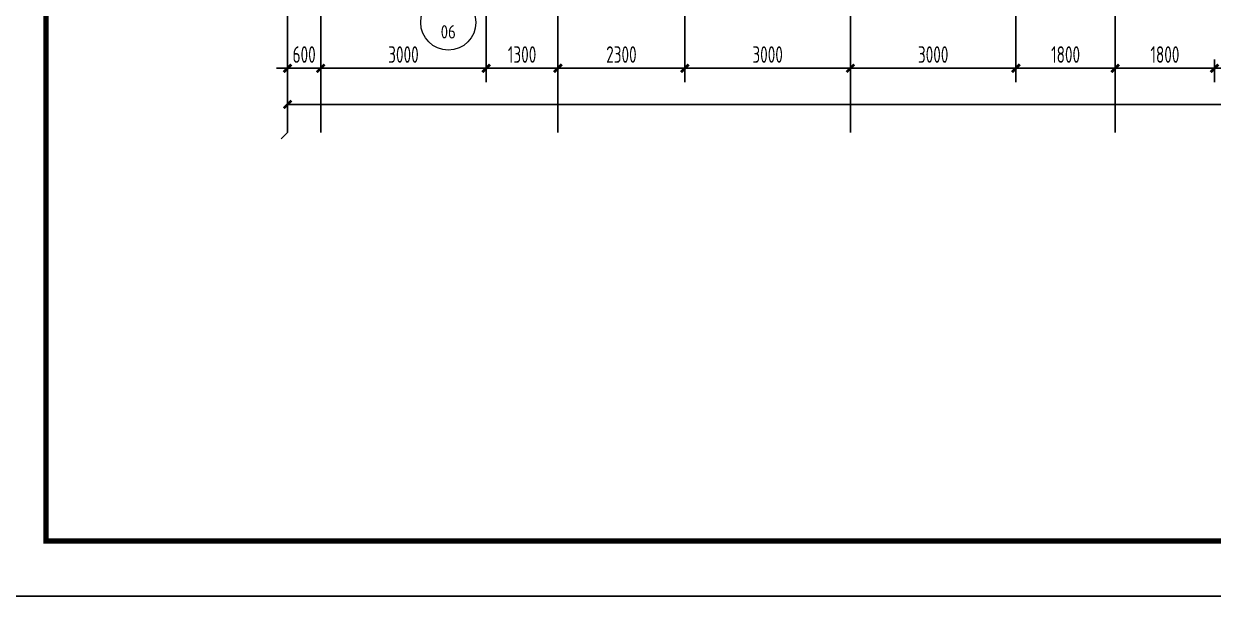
# Model space of a CAD drawing. Extents: x 580289 to 1106878, y -144605 to 78052.
# Drawn here: x 1024875 to 1046431, y -63651 to -53278 of the extents above; entities that cross this region are included whole.
import ezdxf
from ezdxf.enums import TextEntityAlignment as Align

# ---------------------------------------------------------------- set-up
doc = ezdxf.new("R2010")
doc.units = 0
doc.header["$LTSCALE"] = 100
doc.linetypes.add('2', pattern=[18.5, 12, -3, 0.5, -3])
doc.layers.get('0').update_dxf_attribs({"linetype": 'CONTINUOUS'})
doc.layers.get('Defpoints').update_dxf_attribs({"linetype": 'CONTINUOUS'})
for name, color, linetype in [('AXIS', 3, 'CONTINUOUS'), ('DIM', 3, 'CONTINUOUS'), ('jiangcha', 5, 'CONTINUOUS'), ('T图框', 7, 'CONTINUOUS'), ('图框', 254, 'CONTINUOUS'), ('网格', 253, '2')]:
    doc.layers.add(name, color=color, linetype=linetype)
doc.layers.add('DIM_IDEN', color=1, linetype='CONTINUOUS', lineweight=18)
doc.styles.add('_TCH_LABEL', font='tssdeng.shx', dxfattribs={"width": 0.7, "bigfont": 'tssdchn.shx'})
doc.styles.add('TSSD_Dimension', font='Tssdeng.shx', dxfattribs={"width": 0.7, "bigfont": 'tssdchn.shx'})
doc.dimstyles.new('TSSD_100_100$0', dxfattribs={"dimtxt": 300, "dimasz": 100, "dimexe": 250, "dimexo": 250, "dimgap": 100, "dimtad": 1, "dimdec": 0, "dimzin": 0, "dimdsep": 46, "dimtxsty": 'TSSD_Dimension', "dimblk": '_TSDBK', "dimblk1": '_TSDBK', "dimblk2": '_TSDBK', "dimsah": 1, "dimcen": 0, "dimclrt": 7, "dimadec": 0, "dimazin": 0, "dimtfac": 1, "dimtdec": 0, "dimtix": 1, "dimtmove": 2, "dimatfit": 3, "dimldrblk": '_TSDBK', "dimfxl": 1, "dimtolj": 1, "dimtzin": 0, "dimarcsym": 0})

# ---------------------------------------------------------------- blocks, each defined once
blk = doc.blocks.new('A$C72C84CBD')
at = {"layer": '图框', "color": 0}
for points in [[(0, 0), (0, 59400), (84100, 59400), (84100, 0)], [(0, 0), (84100, 0), (84100, 59400), (0, 59400)]]:
    blk.add_lwpolyline(points, close=True, dxfattribs=at)
at = {"layer": '图框', "color": 0, "const_width": 100}
blk.add_lwpolyline([(2500, 1000), (83100, 1000), (83100, 58400), (2500, 58400)], close=True, dxfattribs=at)
blk = doc.blocks.new('图框')
at = {"layer": 'T图框', "color": 4}
blk.add_blockref('A$C72C84CBD', (602717, 102744), dxfattribs=at)
blk = doc.blocks.new('_TSDBK')
blk.add_line((-1, 0), (0, 0))
at = {"const_width": 0.5}
blk.add_lwpolyline([(-0.7, -0.7), (0.7, 0.7)], dxfattribs=at)
blk = doc.blocks.new('*D1947')
at = {"layer": 'Defpoints', "color": 0}
for p in [(-24700, -9569), (-24100, -9569), (-24100, -9977)]:
    blk.add_point(p, dxfattribs=at)
at = {"layer": 'DIM', "color": 0, "lineweight": -2}
for p, q in [((-24700, -9819), (-24700, -10227)), ((-24100, -9819), (-24100, -10227)), ((-24800, -9977), (-24900, -9977)), ((-24700, -9977), (-24100, -9977)), ((-24000, -9977), (-23900, -9977))]:
    blk.add_line(p, q, dxfattribs=at)
at = {"layer": 'DIM', "color": 0, "lineweight": -2, "xscale": 100, "yscale": 100, "zscale": 100}
blk.add_blockref('_TSDBK', (-24700, -9977), dxfattribs=at)
at = {"layer": 'DIM', "color": 0, "lineweight": -2, "xscale": 100, "yscale": 100, "zscale": 100, "rotation": 180}
blk.add_blockref('_TSDBK', (-24100, -9977), dxfattribs=at)
at = {"layer": 'DIM', "color": 7, "insert": (-24400, -9727), "char_height": 300, "attachment_point": 5, "style": 'TSSD_Dimension'}
blk.add_mtext('\\A1;600', dxfattribs=at)
blk = doc.blocks.new('*D1948')
at = {"layer": 'Defpoints', "color": 0}
for p in [(-24100, -9569), (-21100, -9569), (-21100, -9977)]:
    blk.add_point(p, dxfattribs=at)
at = {"layer": 'DIM', "color": 0, "lineweight": -2}
for p, q in [((-24100, -9819), (-24100, -10227)), ((-21100, -9819), (-21100, -10227)), ((-24000, -9977), (-21200, -9977))]:
    blk.add_line(p, q, dxfattribs=at)
at = {"layer": 'DIM', "color": 0, "lineweight": -2, "xscale": 100, "yscale": 100, "zscale": 100, "rotation": 180}
blk.add_blockref('_TSDBK', (-24100, -9977), dxfattribs=at)
at = {"layer": 'DIM', "color": 0, "lineweight": -2, "xscale": 100, "yscale": 100, "zscale": 100}
blk.add_blockref('_TSDBK', (-21100, -9977), dxfattribs=at)
at = {"layer": 'DIM', "color": 7, "insert": (-22600, -9727), "char_height": 300, "attachment_point": 5, "style": 'TSSD_Dimension'}
blk.add_mtext('\\A1;3000', dxfattribs=at)
blk = doc.blocks.new('*D1949')
at = {"layer": 'Defpoints', "color": 0}
for p in [(-21100, -9569), (-19800, -9569), (-19800, -9977)]:
    blk.add_point(p, dxfattribs=at)
at = {"layer": 'DIM', "color": 0, "lineweight": -2}
for p, q in [((-21100, -9819), (-21100, -10227)), ((-19800, -9819), (-19800, -10227)), ((-21000, -9977), (-19900, -9977))]:
    blk.add_line(p, q, dxfattribs=at)
at = {"layer": 'DIM', "color": 0, "lineweight": -2, "xscale": 100, "yscale": 100, "zscale": 100, "rotation": 180}
blk.add_blockref('_TSDBK', (-21100, -9977), dxfattribs=at)
at = {"layer": 'DIM', "color": 0, "lineweight": -2, "xscale": 100, "yscale": 100, "zscale": 100}
blk.add_blockref('_TSDBK', (-19800, -9977), dxfattribs=at)
at = {"layer": 'DIM', "color": 7, "insert": (-20450, -9727), "char_height": 300, "attachment_point": 5, "style": 'TSSD_Dimension'}
blk.add_mtext('\\A1;1300', dxfattribs=at)
blk = doc.blocks.new('*D1950')
at = {"layer": 'Defpoints', "color": 0}
for p in [(-19800, -9569), (-17500, -9569), (-17500, -9977)]:
    blk.add_point(p, dxfattribs=at)
at = {"layer": 'DIM', "color": 0, "lineweight": -2}
for p, q in [((-19800, -9819), (-19800, -10227)), ((-17500, -9819), (-17500, -10227)), ((-19700, -9977), (-17600, -9977))]:
    blk.add_line(p, q, dxfattribs=at)
at = {"layer": 'DIM', "color": 0, "lineweight": -2, "xscale": 100, "yscale": 100, "zscale": 100, "rotation": 180}
blk.add_blockref('_TSDBK', (-19800, -9977), dxfattribs=at)
at = {"layer": 'DIM', "color": 0, "lineweight": -2, "xscale": 100, "yscale": 100, "zscale": 100}
blk.add_blockref('_TSDBK', (-17500, -9977), dxfattribs=at)
at = {"layer": 'DIM', "color": 7, "insert": (-18650, -9727), "char_height": 300, "attachment_point": 5, "style": 'TSSD_Dimension'}
blk.add_mtext('\\A1;2300', dxfattribs=at)
blk = doc.blocks.new('*D1951')
at = {"layer": 'Defpoints', "color": 0}
for p in [(-17500, -9569), (-14500, -9569), (-14500, -9977)]:
    blk.add_point(p, dxfattribs=at)
at = {"layer": 'DIM', "color": 0, "lineweight": -2}
for p, q in [((-17500, -9819), (-17500, -10227)), ((-14500, -9819), (-14500, -10227)), ((-17400, -9977), (-14600, -9977))]:
    blk.add_line(p, q, dxfattribs=at)
at = {"layer": 'DIM', "color": 0, "lineweight": -2, "xscale": 100, "yscale": 100, "zscale": 100, "rotation": 180}
blk.add_blockref('_TSDBK', (-17500, -9977), dxfattribs=at)
at = {"layer": 'DIM', "color": 0, "lineweight": -2, "xscale": 100, "yscale": 100, "zscale": 100}
blk.add_blockref('_TSDBK', (-14500, -9977), dxfattribs=at)
at = {"layer": 'DIM', "color": 7, "insert": (-16000, -9727), "char_height": 300, "attachment_point": 5, "style": 'TSSD_Dimension'}
blk.add_mtext('\\A1;3000', dxfattribs=at)
blk = doc.blocks.new('*D1952')
at = {"layer": 'Defpoints', "color": 0}
for p in [(-14500, -9569), (-11500, -9569), (-11500, -9977)]:
    blk.add_point(p, dxfattribs=at)
at = {"layer": 'DIM', "color": 0, "lineweight": -2}
for p, q in [((-14500, -9819), (-14500, -10227)), ((-11500, -9819), (-11500, -10227)), ((-14400, -9977), (-11600, -9977))]:
    blk.add_line(p, q, dxfattribs=at)
at = {"layer": 'DIM', "color": 0, "lineweight": -2, "xscale": 100, "yscale": 100, "zscale": 100, "rotation": 180}
blk.add_blockref('_TSDBK', (-14500, -9977), dxfattribs=at)
at = {"layer": 'DIM', "color": 0, "lineweight": -2, "xscale": 100, "yscale": 100, "zscale": 100}
blk.add_blockref('_TSDBK', (-11500, -9977), dxfattribs=at)
at = {"layer": 'DIM', "color": 7, "insert": (-13000, -9727), "char_height": 300, "attachment_point": 5, "style": 'TSSD_Dimension'}
blk.add_mtext('\\A1;3000', dxfattribs=at)
blk = doc.blocks.new('*D1953')
at = {"layer": 'Defpoints', "color": 0}
for p in [(-11500, -9569), (-9700, -9569), (-9700, -9977)]:
    blk.add_point(p, dxfattribs=at)
at = {"layer": 'DIM', "color": 0, "lineweight": -2}
for p, q in [((-11500, -9819), (-11500, -10227)), ((-9700, -9819), (-9700, -10227)), ((-11400, -9977), (-9800, -9977))]:
    blk.add_line(p, q, dxfattribs=at)
at = {"layer": 'DIM', "color": 0, "lineweight": -2, "xscale": 100, "yscale": 100, "zscale": 100, "rotation": 180}
blk.add_blockref('_TSDBK', (-11500, -9977), dxfattribs=at)
at = {"layer": 'DIM', "color": 0, "lineweight": -2, "xscale": 100, "yscale": 100, "zscale": 100}
blk.add_blockref('_TSDBK', (-9700, -9977), dxfattribs=at)
at = {"layer": 'DIM', "color": 7, "insert": (-10600, -9727), "char_height": 300, "attachment_point": 5, "style": 'TSSD_Dimension'}
blk.add_mtext('\\A1;1800', dxfattribs=at)
blk = doc.blocks.new('*D1954')
at = {"layer": 'Defpoints', "color": 0}
for p in [(-9700, -9569), (-7900, -9569), (-7900, -9977)]:
    blk.add_point(p, dxfattribs=at)
at = {"layer": 'DIM', "color": 0, "lineweight": -2}
for p, q in [((-9700, -9819), (-9700, -10227)), ((-7900, -9819), (-7900, -10227)), ((-9600, -9977), (-8000, -9977))]:
    blk.add_line(p, q, dxfattribs=at)
at = {"layer": 'DIM', "color": 0, "lineweight": -2, "xscale": 100, "yscale": 100, "zscale": 100, "rotation": 180}
blk.add_blockref('_TSDBK', (-9700, -9977), dxfattribs=at)
at = {"layer": 'DIM', "color": 0, "lineweight": -2, "xscale": 100, "yscale": 100, "zscale": 100}
blk.add_blockref('_TSDBK', (-7900, -9977), dxfattribs=at)
at = {"layer": 'DIM', "color": 7, "insert": (-8800, -9727), "char_height": 300, "attachment_point": 5, "style": 'TSSD_Dimension'}
blk.add_mtext('\\A1;1800', dxfattribs=at)
blk = doc.blocks.new('*D1955')
at = {"layer": 'Defpoints', "color": 0}
for p in [(-7900, -9569), (-4900, -9569), (-4900, -9977)]:
    blk.add_point(p, dxfattribs=at)
at = {"layer": 'DIM', "color": 0, "lineweight": -2}
for p, q in [((-7900, -9819), (-7900, -10227)), ((-4900, -9819), (-4900, -10227)), ((-7800, -9977), (-5000, -9977))]:
    blk.add_line(p, q, dxfattribs=at)
at = {"layer": 'DIM', "color": 0, "lineweight": -2, "xscale": 100, "yscale": 100, "zscale": 100, "rotation": 180}
blk.add_blockref('_TSDBK', (-7900, -9977), dxfattribs=at)
at = {"layer": 'DIM', "color": 0, "lineweight": -2, "xscale": 100, "yscale": 100, "zscale": 100}
blk.add_blockref('_TSDBK', (-4900, -9977), dxfattribs=at)
at = {"layer": 'DIM', "color": 7, "insert": (-6400, -9727), "char_height": 300, "attachment_point": 5, "style": 'TSSD_Dimension'}
blk.add_mtext('\\A1;3000', dxfattribs=at)
blk = doc.blocks.new('*D1969')
at = {"layer": 'Defpoints', "color": 0}
for p in [(-24700, -10476), (24500, -10356), (24500, -10631)]:
    blk.add_point(p, dxfattribs=at)
at = {"layer": 'DIM', "color": 0, "lineweight": -2}
for p, q in [((-24700, -10726), (-24700, -10881)), ((-24600, -10631), (24400, -10631)), ((24500, -10606), (24500, -10881))]:
    blk.add_line(p, q, dxfattribs=at)
at = {"layer": 'DIM', "color": 0, "lineweight": -2, "xscale": 100, "yscale": 100, "zscale": 100, "rotation": 180}
blk.add_blockref('_TSDBK', (-24700, -10631), dxfattribs=at)
at = {"layer": 'DIM', "color": 0, "lineweight": -2, "xscale": 100, "yscale": 100, "zscale": 100}
blk.add_blockref('_TSDBK', (24500, -10631), dxfattribs=at)
at = {"layer": 'DIM', "color": 7, "insert": (-100, -10381), "char_height": 300, "attachment_point": 5, "style": 'TSSD_Dimension'}
blk.add_mtext('\\A1;49200', dxfattribs=at)
blk = doc.blocks.new('biaozhun')
at = {"layer": 'AXIS'}
for p, q in [((-24700, -7138.2), (-24700, -11138.2)), ((-24100, -7138.2), (-24100, -11138.2)), ((-19800, -7138.2), (-19800, -11138.2)), ((-14500, -7138.2), (-14500, -11138.2)), ((-9700, -7138.2), (-9700, -11138.2)), ((-24817.2, -11255.4), (-24700, -11138.2))]:
    blk.add_line(p, q, dxfattribs=at)
at = {"layer": '网格'}
for p, q in [((-24700, -10158), (-24700, 8494.5)), ((-24100, -10158), (-24100, 8494.5)), ((-14500, -10158), (-14500, 8494.5)), ((-9700, -10158), (-9700, 8495.8)), ((-11500, -10158), (-11500, 6300)), ((-19800, -10158), (-19800, 1401.3)), ((-21100, -10158), (-21100, 100)), ((-17500, -10158), (-17500, 100))]:
    blk.add_line(p, q, dxfattribs=at)
at = {"layer": 'DIM'}
for base, p1, p2, picture, middle in [((-24100, -9976.8), (-24700, -9569), (-24100, -9569), '*D1947', (-24400, -9726.8)), ((-21100, -9976.8), (-24100, -9569), (-21100, -9569), '*D1948', (-22600, -9726.8)), ((-19800, -9976.8), (-21100, -9569), (-19800, -9569), '*D1949', (-20450, -9726.8)), ((-17500, -9976.8), (-19800, -9569), (-17500, -9569), '*D1950', (-18650, -9726.8)), ((-14500, -9976.8), (-17500, -9569), (-14500, -9569), '*D1951', (-16000, -9726.8)), ((-11500, -9976.8), (-14500, -9569), (-11500, -9569), '*D1952', (-13000, -9726.8)), ((-9700, -9976.8), (-11500, -9569), (-9700, -9569), '*D1953', (-10600, -9726.8)), ((-7900, -9976.8), (-9700, -9569), (-7900, -9569), '*D1954', (-8800, -9726.8)), ((-4900, -9976.8), (-7900, -9569), (-4900, -9569), '*D1955', (-6400, -9726.8)), ((24500, -10631.2), (-24700, -10475.6), (24500, -10356.2), '*D1969', (-100, -10381.2))]:
    dim = blk.add_linear_dim(base=base, p1=p1, p2=p2, dimstyle='TSSD_100_100$0', dxfattribs=at)
    dim.commit()
    dim.dimension.update_dxf_attribs({"geometry": picture, "text_midpoint": middle})

msp = doc.modelspace()

# ---------------------------------------------------------------- linework, layer by layer
at = {"layer": 'DIM_IDEN', "color": 3}
msp.add_circle((1032568.3, -53253.8), 500, dxfattribs=at)

# ---------------------------------------------------------------- block references
at = {"layer": 'jiangcha'}
msp.add_blockref('biaozhun', (1054356, -44107.9), dxfattribs=at)
at = {"layer": 'T图框'}
msp.add_blockref('图框', (420061.1, -166394.5), dxfattribs=at)

# ---------------------------------------------------------------- texts
at = {"layer": 'DIM_IDEN', "color": 7, "style": '_TCH_LABEL', "width": 0.892929}
msp.add_text('06', height=242.45, dxfattribs=at).set_placement((1032430.9, -53544.7), (1032705.7, -53544.7), align=Align.FIT)

doc.saveas('drawing.dxf')
